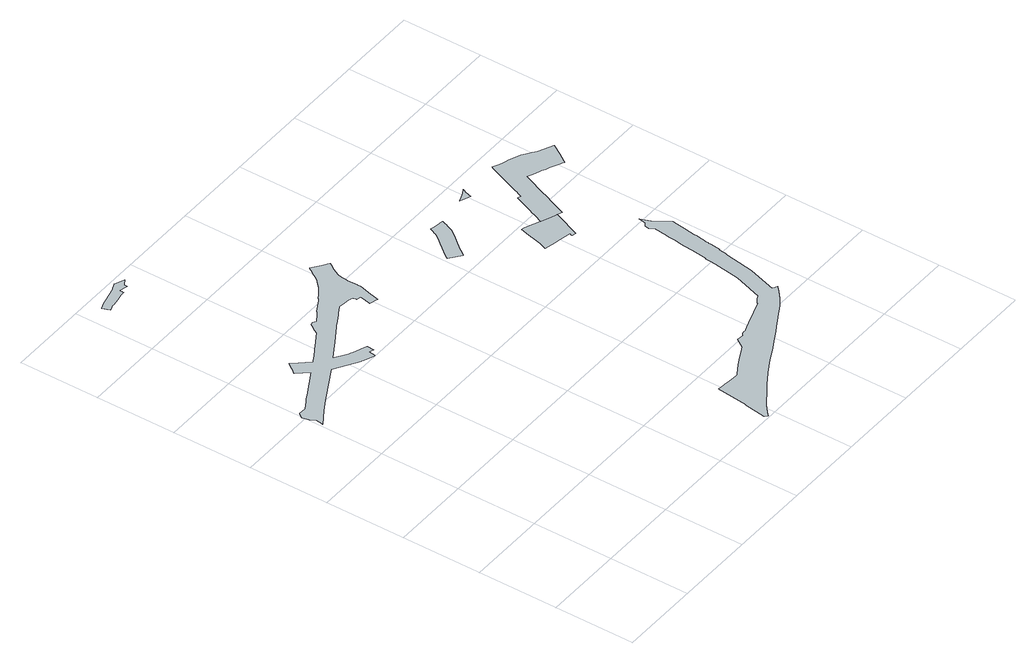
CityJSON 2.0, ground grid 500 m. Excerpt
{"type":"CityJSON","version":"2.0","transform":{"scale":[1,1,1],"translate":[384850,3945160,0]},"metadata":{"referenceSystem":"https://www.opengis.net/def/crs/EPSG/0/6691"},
"CityObjects":{
"object1":{"type":"GenericCityObject","attributes":{"function":"10","validFromType":"3","custodian":"東京都","notificationNumber":"東京都告示第1073号","prefecture":"13","city":"13100","floorAreaRate":7},"geometry":[{"type":"MultiSurface","lod":"1","boundaries":[[[0,1,2,3,4,5,6,7,8,9,10,11,12,13,14,15,16,17,18,19,20,21,22,23,24,25,26,27,28,29,30,31,32]],[[33,34,35,36,37,38,39,40,41,42,43,44,45,46,47,48,49,50,51,52,53,54,55,56,57,58,59,60,61,62,63,64,65,66,67,68,69,70,71,72,73,74,75,76,77,78,79,80,81,82,83,84,85,86,87,88,89,90,91,92,93,94,95,96,97,98,99,100,101,102,103,104,105,106,107,108,109,110,111,112,113,114,115,116,117,118,119,120,121,122,123,124,125,126,127,128,129,130,131,132,133,134,135,136,137,138,139,140,141,142,143,144,145,146,147,148,149,150,151,152,153,154,155,156,157,158,159,160,161,162,163,164,165,166,167,168,169,170,171,172,173,174,175,176,177,178,179,180,181,182,183,184,185,186,187,188,189,190,191,192,193,194,195,196,197,198,199,200,201,202,203,204,205,206]],[[207,208,209,210,211,212,213,214,215,216,217,218,219,220]],[[221,222,223,224,225,226,227,228,229,230,231,232,233,234,235,236,237,238,239,240,241,242,243,244,245,246,247,248,249,250,251,252,253,254,255,256,257,258,259,260,261,262,263,264,265,266,267,268,269,270,271,272,273,274,275,276,277,278,279,280,281,282,283,284,285,286,287,288,289,290,291,292,293,294,295,296,297,298,299,300,301,302,303,304,305,306,307,308,309]],[[310,311,312,313,314,315,316,317,318,319,320,321,322,323,324,325,326,327,328,329,330,331,332,333,334,335,336,337,338,339,340,341]],[[342,343,344,345,346,347,348,349,350,351,352,353,354,355,356,357,358,359,360,361,362,363,364,365,366,367,368,369,370,371,372,373,374,375,376,377,378,379,380,381,382,383,384,385,386,387,388,389,390,391,392,393,394,395,396,397,398,399,400,401,402,403,404,405,406,407,408,409,410,411,412,413,414,415,416,417,418,419,420,421,422,423,424,425,426,427,428,429,430,431,432,433,434,435,436,437,438,439,440,441,442,443,444,445,446,447,448,449,450,451,452,453,454,455,456,457,458,459,460,461,462,463,464,465,466,467,468,469,470,471,472,473,474,475]]]}]},
"object2":{"type":"GenericCityObject","attributes":{"function":"5","validFromType":"3","custodian":"東京都","notificationNumber":"東京都告示第665号","prefecture":"13","city":"13100","floorAreaRate":2},"geometry":[{"type":"MultiSurface","lod":"1","boundaries":[[[476,477,478,479,480,481,482,483,484,485,486,487,488,489,490,491,261,260,259,258,492,493]]]}]}
},
"vertices":[
[355,3463,0],[326,3477,0],[325,3477,0],[320,3475,0],[316,3473,0],[311,3471,0],[306,3469,0],[301,3467,0],[296,3465,0],[291,3463,0],[287,3461,0],[282,3459,0],[186,3435,0],[160,3429,0],[118,3411,0],[129,3384,0],[136,3365,0],[176,3381,0],[177,3382,0],[178,3378,0],[225,3385,0],[265,3392,0],[275,3394,0],[282,3395,0],[295,3396,0],[295,3398,0],[296,3408,0],[296,3410,0],[296,3411,0],[298,3422,0],[346,3408,0],[348,3428,0],[383,3453,0],[1119,2649,0],[1101,2662,0],[1093,2668,0],[1038,2710,0],[1030,2700,0],[1027,2695,0],[1018,2679,0],[1010,2671,0],[1010,2669,0],[993,2643,0],[980,2624,0],[970,2612,0],[964,2607,0],[941,2584,0],[930,2575,0],[924,2570,0],[920,2567,0],[916,2565,0],[911,2562,0],[904,2556,0],[894,2549,0],[892,2548,0],[879,2539,0],[864,2529,0],[847,2516,0],[841,2511,0],[764,2467,0],[757,2461,0],[734,2445,0],[727,2440,0],[715,2432,0],[712,2430,0],[706,2426,0],[695,2420,0],[685,2426,0],[676,2431,0],[661,2430,0],[643,2406,0],[641,2402,0],[630,2386,0],[618,2364,0],[524,2307,0],[507,2296,0],[500,2292,0],[490,2286,0],[479,2279,0],[472,2275,0],[462,2268,0],[444,2257,0],[444,2258,0],[411,2238,0],[334,2328,0],[326,2336,0],[323,2332,0],[308,2312,0],[294,2290,0],[292,2287,0],[287,2281,0],[277,2269,0],[275,2266,0],[335,2196,0],[167,2104,0],[139,2089,0],[125,2080,0],[121,2078,0],[98,2064,0],[70,2047,0],[24,2049,0],[1,2025,0],[0,2016,0],[1,2013,0],[3,2006,0],[4,2001,0],[5,1994,0],[7,1984,0],[9,1975,0],[28,1941,0],[20,1905,0],[18,1896,0],[113,1956,0],[189,2002,0],[206,2011,0],[225,2022,0],[415,2125,0],[535,2051,0],[546,2045,0],[554,2040,0],[561,2037,0],[564,2035,0],[569,2033,0],[578,2029,0],[585,2026,0],[623,2012,0],[644,2004,0],[645,2004,0],[646,2006,0],[649,2021,0],[654,2046,0],[677,2037,0],[681,2036,0],[684,2080,0],[669,2086,0],[620,2104,0],[608,2108,0],[605,2110,0],[601,2112,0],[599,2113,0],[591,2117,0],[589,2118,0],[584,2121,0],[578,2124,0],[498,2174,0],[560,2212,0],[610,2242,0],[680,2285,0],[718,2308,0],[719,2309,0],[731,2316,0],[739,2320,0],[807,2360,0],[814,2364,0],[817,2366,0],[818,2367,0],[864,2394,0],[869,2394,0],[870,2394,0],[908,2388,0],[925,2387,0],[940,2385,0],[941,2385,0],[949,2383,0],[958,2381,0],[960,2381,0],[961,2380,0],[962,2380,0],[963,2379,0],[965,2378,0],[965,2377,0],[967,2375,0],[968,2372,0],[968,2371,0],[968,2369,0],[970,2356,0],[971,2354,0],[999,2349,0],[984,2281,0],[983,2278,0],[996,2274,0],[1027,2266,0],[1034,2264,0],[1041,2293,0],[1049,2321,0],[1061,2364,0],[1066,2383,0],[1067,2388,0],[1067,2389,0],[1068,2398,0],[1069,2406,0],[1069,2414,0],[1069,2426,0],[1069,2440,0],[1067,2484,0],[1067,2485,0],[1067,2486,0],[1069,2498,0],[1071,2512,0],[1073,2525,0],[1074,2530,0],[1074,2537,0],[1078,2552,0],[1089,2576,0],[1100,2596,0],[1117,2621,0],[1130,2642,0],[1998,2366,0],[2009,2362,0],[2016,2359,0],[2018,2358,0],[2019,2362,0],[2021,2369,0],[2023,2376,0],[2034,2413,0],[2038,2411,0],[2043,2424,0],[2041,2423,0],[2012,2408,0],[1982,2394,0],[1953,2384,0],[2456,2338,0],[2454,2339,0],[2374,2372,0],[2366,2375,0],[2347,2381,0],[2316,2393,0],[2310,2396,0],[2308,2397,0],[2282,2408,0],[2279,2402,0],[2278,2398,0],[2269,2375,0],[2266,2368,0],[2263,2362,0],[2251,2331,0],[2245,2315,0],[2230,2278,0],[2228,2273,0],[2213,2235,0],[2210,2227,0],[2196,2191,0],[2193,2183,0],[2185,2163,0],[2175,2140,0],[2167,2143,0],[2153,2148,0],[2141,2120,0],[2137,2111,0],[2130,2092,0],[2121,2070,0],[2116,2057,0],[2110,2041,0],[2107,2034,0],[2100,2017,0],[2096,2008,0],[2092,1997,0],[2088,1987,0],[2067,1935,0],[2123,1912,0],[2158,1898,0],[2164,1896,0],[2192,1884,0],[2204,1913,0],[2215,1939,0],[2227,1968,0],[2235,1990,0],[2239,1999,0],[2245,2011,0],[2251,2026,0],[2252,2030,0],[2259,2047,0],[2261,2051,0],[2271,2077,0],[2279,2096,0],[2285,2110,0],[2298,2143,0],[2303,2154,0],[2310,2171,0],[2313,2178,0],[2316,2185,0],[2324,2206,0],[2327,2212,0],[2334,2209,0],[2353,2201,0],[2360,2198,0],[2381,2189,0],[2400,2181,0],[2412,2176,0],[2434,2166,0],[2458,2155,0],[2473,2148,0],[2490,2140,0],[2516,2128,0],[2527,2124,0],[2540,2118,0],[2544,2124,0],[2546,2127,0],[2564,2154,0],[2574,2169,0],[2623,2244,0],[2621,2245,0],[2613,2248,0],[2594,2256,0],[2590,2258,0],[2560,2272,0],[2531,2287,0],[2504,2305,0],[2477,2324,0],[2467,2333,0],[1757,2360,0],[1725,2364,0],[1693,2369,0],[1673,2374,0],[1664,2350,0],[1661,2344,0],[1659,2339,0],[1657,2334,0],[1655,2329,0],[1652,2325,0],[1650,2320,0],[1647,2315,0],[1644,2311,0],[1641,2307,0],[1638,2302,0],[1605,2261,0],[1540,2179,0],[1532,2168,0],[1527,2161,0],[1597,2106,0],[1609,2122,0],[1621,2140,0],[1633,2156,0],[1643,2168,0],[1675,2208,0],[1696,2234,0],[1717,2262,0],[1730,2278,0],[1746,2318,0],[1752,2329,0],[1754,2335,0],[1764,2360,0],[2462,1378,0],[2443,1405,0],[2426,1433,0],[2411,1462,0],[2398,1492,0],[2387,1522,0],[2381,1480,0],[2381,1478,0],[2357,1460,0],[2354,1434,0],[2372,1410,0],[2360,1321,0],[2358,1306,0],[2353,1259,0],[2349,1221,0],[2346,1196,0],[2339,1135,0],[2329,1040,0],[2324,1041,0],[2323,1032,0],[2320,1013,0],[2318,973,0],[2293,810,0],[2236,635,0],[2210,623,0],[2186,604,0],[2186,600,0],[2021,544,0],[2016,543,0],[1986,532,0],[1977,528,0],[1968,525,0],[1963,522,0],[1948,522,0],[1940,521,0],[1937,521,0],[1934,520,0],[1931,519,0],[1928,516,0],[1923,512,0],[1920,507,0],[1912,510,0],[1911,510,0],[1906,510,0],[1878,511,0],[1840,457,0],[1840,456,0],[1839,456,0],[1804,436,0],[1764,416,0],[1708,386,0],[1643,348,0],[1635,343,0],[1627,344,0],[1589,346,0],[1574,347,0],[1532,350,0],[1530,350,0],[1485,354,0],[1462,162,0],[1461,161,0],[1441,25,0],[1455,9,0],[1466,21,0],[1478,33,0],[1480,34,0],[1501,53,0],[1523,71,0],[1552,92,0],[1597,123,0],[1660,166,0],[1702,193,0],[1738,217,0],[1739,218,0],[1741,219,0],[1744,220,0],[1792,248,0],[1794,249,0],[1836,273,0],[1927,318,0],[1972,344,0],[1977,346,0],[2014,367,0],[2048,386,0],[2083,406,0],[2124,430,0],[2150,444,0],[2151,445,0],[2198,472,0],[2205,475,0],[2211,479,0],[2217,482,0],[2221,485,0],[2227,488,0],[2234,493,0],[2239,496,0],[2245,500,0],[2252,504,0],[2258,509,0],[2264,513,0],[2270,517,0],[2276,522,0],[2282,526,0],[2288,531,0],[2295,537,0],[2302,543,0],[2312,551,0],[2344,581,0],[2355,592,0],[2358,594,0],[2358,595,0],[2360,597,0],[2339,606,0],[2333,609,0],[2328,610,0],[2387,788,0],[2416,973,0],[2419,976,0],[2424,1017,0],[2425,1024,0],[2429,1024,0],[2437,1085,0],[2438,1093,0],[2439,1102,0],[2440,1109,0],[2441,1120,0],[2443,1131,0],[2445,1147,0],[2447,1161,0],[2450,1187,0],[2453,1211,0],[2463,1281,0],[2467,1315,0],[2473,1363,0],
[1970,1975,0],[1953,1980,0],[1942,1937,0],[1915,1831,0],[1915,1828,0],[1914,1825,0],[1897,1784,0],[1964,1771,0],[2006,1763,0],[2076,1749,0],[2071,1738,0],[2069,1731,0],[2094,1727,0],[2106,1757,0],[2112,1773,0],[2140,1838,0],[2007,1960,0],[2005,1961,0]
]}
